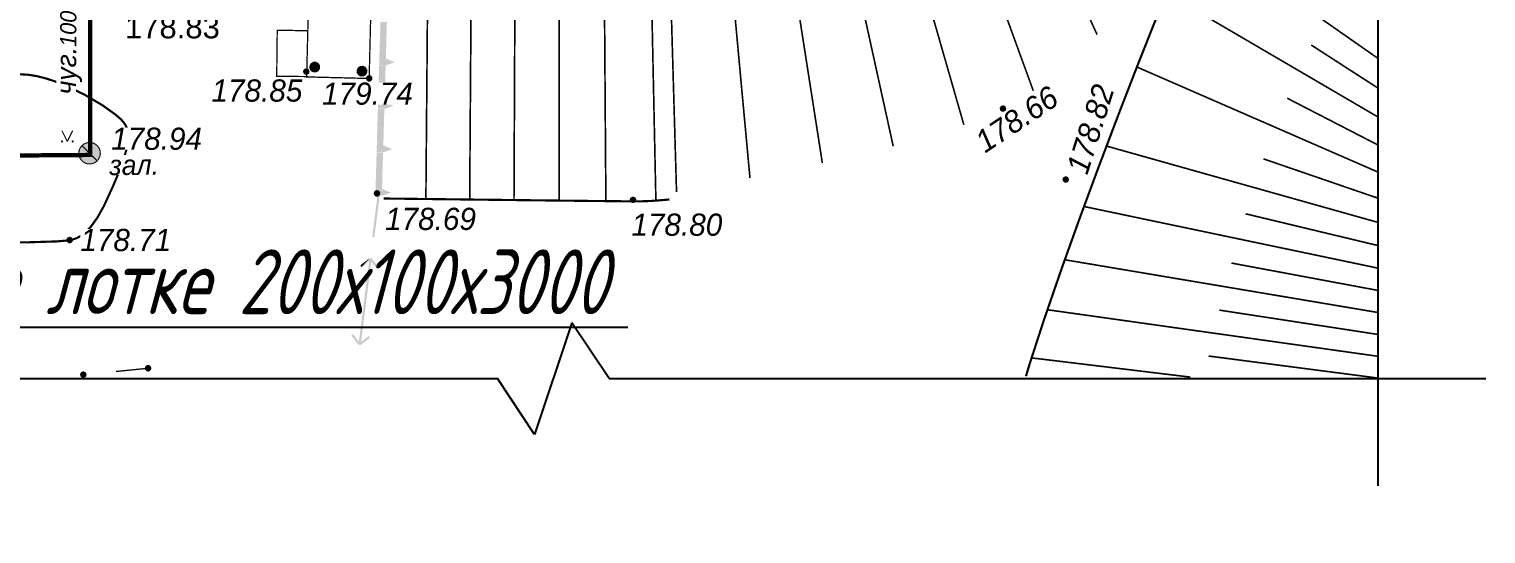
# Model space of a CAD drawing. Header units: millimetres. Extents: x 6735 to 13224, y -12144 to -9633.
# Drawn here: x 12340.1 to 12569.5, y -11906.5 to -11827 of the extents above; entities that cross this region are included whole.
import ezdxf
from ezdxf import colors
from ezdxf.entities.mleader import LeaderData, LeaderLine
from ezdxf.math import Vec2, Vec3

# ---------------------------------------------------------------- set-up
doc = ezdxf.new("R2010")
doc.units = ezdxf.units.MM
doc.linetypes.add('Cплошная', pattern=[0])
doc.linetypes.add('Cплошная_0.50', pattern=[0])
for name, color, linetype, lineweight in [('Линия выноска', 137, 'Continuous', 25), ('Рамка тонкая', 5, 'Continuous', 25), ('Строительный', 251, 'Continuous', 13)]:
    doc.layers.add(name, color=color, linetype=linetype, lineweight=lineweight)
doc.styles.add('Simplex', font='simplex.shx', dxfattribs={"width": 0.7, "oblique": 15})
doc.styles.get("Standard").update_dxf_attribs({"font": 'arial.ttf'})
doc.styles.add('БСАМ курсив малоконтрасный (Бм-431)', font='')
doc.styles.get('БСАМ курсив малоконтрасный (Бм-431)').set_extended_font_data('Bm431', italic=True)
doc.linetypes.add('Канализ', pattern='A,5,-1,["К",БСАМ курсив малоконтрасный (Бм-431),S=2,R=0,X=-1,Y=-1],-1,10,-2,10,-2,5', length=36)
doc.linetypes.add('КОНТУР', pattern='A,0,-0.5,[133,ltypeshp.shx,S=0.05,R=0,X=-0.5,Y=0],-0.5', length=1)

# ---------------------------------------------------------------- blocks, each defined once
blk = doc.blocks.new('2014 - 416 газон')
at = {"color": 7, "linetype": 'Continuous', "lineweight": 0, "const_width": 0.1, "flags": 128}
for points in [[(-0.5, 0.05), (-0.456699, 0.025), (-0.456699, -0.025), (-0.5, -0.05), (-0.543301, -0.025), (-0.543301, 0.025), (-0.5, 0.05)], [(0.5, 0.05), (0.543301, 0.025), (0.543301, -0.025), (0.5, -0.05), (0.456699, -0.025), (0.456699, 0.025), (0.5, 0.05)]]:
    blk.add_lwpolyline(points, close=True, dxfattribs=at)
for points in [[(-0.5, 1), (0, 0)], [(0, 0), (0.5, 1)]]:
    blk.add_lwpolyline(points, dxfattribs=at)
blk = doc.blocks.new('22 - 107.1.1 столбы метал d-1.0')
blk.add_hatch(color=7).paths.add_polyline_path([(-0.00002, 0.5), (-0.25, 0.43302), (-0.43302, 0.25002), (-0.5, 0.00002), (-0.43302, -0.24998), (-0.25002, -0.433), (-0.00002, -0.5), (0.24998, -0.433), (0.433, -0.25), (0.5, 0), (0.433, 0.25), (0.25, 0.43302)])
at = {"color": 7, "linetype": 'Continuous', "lineweight": 0, "const_width": 0.02, "flags": 128}
blk.add_lwpolyline([(0, 0.5), (-0.25, 0.433013), (-0.433013, 0.25), (-0.5, 0), (-0.433013, -0.25), (-0.25, -0.433013), (0, -0.5), (0.25, -0.433013), (0.433013, -0.25), (0.5, 0), (0.433013, 0.25), (0.25, 0.433013), (0, 0.5)], close=True, dxfattribs=at)
blk = doc.blocks.new('48 - 117.1 колодц.смотр.без раздел.по назначен d-2.0')
at = {"true_color": 0xffffff}
blk.add_hatch(color=7, dxfattribs=at).paths.add_polyline_path([(-0.00002, 1), (-0.3827, 0.92388), (-0.70712, 0.70712), (-0.92388, 0.3827), (-1, 0), (-0.92388, -0.38268), (-0.70712, -0.7071), (-0.3827, -0.92386), (0, -0.99998), (0.38268, -0.92386), (0.7071, -0.7071), (0.92386, -0.38268), (0.99998, 0.00002), (0.92386, 0.3827), (0.7071, 0.70712), (0.38268, 0.92388)])
at = {"color": 7, "linetype": 'Continuous', "lineweight": 0, "const_width": 0.1, "flags": 128}
blk.add_lwpolyline([(0, 1), (0.269797, 0.962917), (0.519584, 0.854419), (0.730836, 0.682553), (0.887885, 0.460065), (0.979084, 0.203456), (0.997669, -0.068242), (0.942261, -0.33488), (0.81697, -0.57668), (0.631088, -0.775711), (0.398401, -0.917211), (0.136167, -0.990686), (-0.136167, -0.990686), (-0.398401, -0.917211), (-0.631088, -0.775711), (-0.81697, -0.57668), (-0.942261, -0.33488), (-0.997669, -0.068242), (-0.979084, 0.203456), (-0.887885, 0.460065), (-0.730836, 0.682553), (-0.519584, 0.854419), (-0.269797, 0.962917), (0, 1)], close=True, dxfattribs=at)
at = {"color": 7, "linetype": 'Continuous', "lineweight": 0, "true_color": 0xffffff, "const_width": 0.02, "flags": 128}
blk.add_lwpolyline([(0, 1), (-0.382683, 0.92388), (-0.707107, 0.707107), (-0.92388, 0.382683), (-1, 0), (-0.92388, -0.382683), (-0.707107, -0.707107), (-0.382683, -0.92388), (0, -1), (0.382683, -0.92388), (0.707107, -0.707107), (0.92388, -0.382683), (1, 0), (0.92388, 0.382683), (0.707107, 0.707107), (0.382683, 0.92388), (0, 1)], close=True, dxfattribs=at)
at = {"color": 7, "linetype": 'Continuous', "lineweight": 0, "const_width": 0.1, "flags": 128}
blk.add_lwpolyline([(-0.71, 0.71), (0.71, -0.71)], dxfattribs=at)
blk = doc.blocks.new('118 - 330 отм высот')
blk.add_hatch(color=7).paths.add_polyline_path([(0.098, 0.12), (0.002, 0.155), (-0.095, 0.121), (-0.146, 0.032), (-0.129, -0.069), (-0.05, -0.135), (0.052, -0.136), (0.131, -0.07), (0.149, 0.031)])
at = {"color": 7, "linetype": 'Continuous', "lineweight": 0, "const_width": 0.01, "flags": 128}
blk.add_lwpolyline([(0.098, 0.12), (0.002, 0.155), (-0.095, 0.121), (-0.146, 0.032), (-0.129, -0.069), (-0.05, -0.135), (0.052, -0.136), (0.131, -0.07), (0.149, 0.031), (0.098, 0.12)], close=True, dxfattribs=at)
blk = doc.blocks.new('_Oblique')
at = {"color": 0, "lineweight": -2}
blk.add_line((-0.5, -0.5), (0.5, 0.5), dxfattribs=at)

msp = doc.modelspace()

# ---------------------------------------------------------------- hatches: boundary and pattern name
at = {"layer": 'Строительный'}
for points in [[(12396.2385, -11832.66827), (12396.23969, -11832.66831), (12396.2507, -11832.70047), (12397.62499, -11832.23035), (12397.71078, -11832.20101), (12397.62685, -11832.16671), (12397.61399, -11832.19818), (12397.62685, -11832.16671), (12396.45016, -11831.68586), (12396.2823, -11831.61727), (12396.26944, -11831.64874), (12396.2823, -11831.61727), (12396.2705, -11831.61244), (12396.43799, -11825.8712), (12395.41843, -11825.84145), (12395.22013, -11832.63856), (12396.20571, -11832.66731)], [(12396.03996, -11839.51446), (12396.05097, -11839.54662), (12397.42526, -11839.0765), (12397.51105, -11839.04716), (12397.42712, -11839.01286), (12397.41426, -11839.04433), (12397.42712, -11839.01286), (12396.25043, -11838.53201), (12396.08257, -11838.46342), (12396.07077, -11838.45859), (12396.23826, -11832.71735), (12395.2187, -11832.6876), (12395.0204, -11839.48471), (12396.00598, -11839.51346), (12396.00505, -11839.54528), (12396.00455, -11839.5625), (12396.05097, -11839.54662)], [(12396.20571, -11832.66731), (12396.20478, -11832.69914), (12396.20428, -11832.71636), (12396.2507, -11832.70047), (12396.23969, -11832.66831)], [(12395.80625, -11846.35961), (12395.80532, -11846.39143), (12395.80482, -11846.40865), (12395.85124, -11846.39277), (12397.22553, -11845.92265), (12397.31132, -11845.8933), (12397.22739, -11845.85901), (12396.0507, -11845.37816), (12395.88284, -11845.30957), (12395.87104, -11845.30474), (12396.03853, -11839.56349), (12395.01897, -11839.53375), (12394.82067, -11846.33086)], [(12395.60652, -11853.20576), (12395.6405, -11853.20675), (12395.67449, -11853.20774), (12395.72655, -11853.20926), (12395.7373, -11853.20958), (12397.02581, -11852.7688), (12397.11159, -11852.73945), (12397.02766, -11852.70516), (12397.0148, -11852.73663), (12397.02766, -11852.70516), (12395.85097, -11852.2243), (12395.68311, -11852.15571), (12395.67025, -11852.18719), (12395.68311, -11852.15571), (12395.67131, -11852.15089), (12395.8388, -11846.40965), (12394.81924, -11846.3799), (12394.62094, -11853.17701)], [(12394.96913, -11853.17132), (12394.96208, -11853.17043), (12394.1219, -11859.77515), (12394.45919, -11859.81806), (12395.29936, -11853.21333)], [(12391.80271, -11876.49595), (12392.01087, -11876.76478), (12392.14528, -11876.6607), (12392.24936, -11876.79512), (12393.77011, -11875.61761), (12393.56195, -11875.34878), (12393.36477, -11875.56605), (12392.76484, -11876.22712), (12393.56195, -11875.34878), (12392.36571, -11876.27502), (12393.17203, -11869.93651), (12393.97834, -11863.59801), (12394.69642, -11864.52542), (12394.90458, -11864.79425), (12395.17341, -11864.58609), (12394.20406, -11863.33418), (12393.99591, -11863.06534), (12393.86149, -11863.16942), (12393.75741, -11863.03501), (12393.56023, -11863.25228), (12392.44482, -11864.48135), (12393.64106, -11863.5551), (12392.83474, -11869.89361), (12392.02843, -11876.23211), (12391.31035, -11875.30471), (12391.10219, -11875.03587), (12390.83336, -11875.24403)], [(12392.642, -11864.26408), (12393.75741, -11863.03501), (12392.23666, -11864.21251), (12392.44482, -11864.48135)]]:
    msp.add_hatch(color=7, dxfattribs=at).paths.add_polyline_path(points)

# ---------------------------------------------------------------- linework, layer by layer
at = {"layer": 'Рамка тонкая'}
for p, q in [((12552.52685, -11728.40928), (12552.52685, -11898.95709)), ((12425.56918, -11873.24681), (12419.70318, -11890.84482)), ((12431.43518, -11882.04582), (12425.56918, -11873.24681)), ((12275.74551, -11882.04582), (12413.83717, -11882.04582)), ((12419.70318, -11890.84482), (12413.83717, -11882.04582)), ((12431.43518, -11882.04582), (12569.52685, -11882.04582))]:
    msp.add_line(p, q, dxfattribs=at)
at = {"layer": 'Строительный', "color": 7, "linetype": 'Cплошная', "lineweight": 0, "const_width": 0.255, "flags": 128}
for points in [[(12478.85821, -11763.71064), (12508.30665, -11827.86277)], [(12472.67415, -11766.53477), (12498.24526, -11836.68301)], [(12466.31028, -11768.92765), (12487.31494, -11842.06251)], [(12459.81518, -11770.93797), (12476.18547, -11845.43462)], [(12439.79929, -11774.74281), (12442.0551, -11852.63446)], [(12446.54208, -11773.87018), (12453.62199, -11850.43852)], [(12453.21893, -11772.58663), (12465.02506, -11848.08995)], [(12410.01175, -11776.93319), (12409.47663, -11853.82745)], [(12416.79976, -11776.52965), (12416.45795, -11853.91039)], [(12423.58533, -11776.08714), (12423.57261, -11853.99364)], [(12430.36712, -11775.59015), (12430.92802, -11854.07648)], [(12437.1421, -11775.00819), (12438.80442, -11854.0034)], [(12403.22204, -11777.30699), (12402.57837, -11853.74491)], [(12552.52685, -11831.58412), (12523.53564, -11811.31042)], [(12552.52685, -11840.81981), (12519.20889, -11821.32789)], [(12552.52685, -11836.26635), (12542.01821, -11829.48016)], [(12552.52685, -11849.49767), (12514.56315, -11832.94596)], [(12552.52685, -11845.2326), (12538.23296, -11837.8607)], [(12552.52685, -11857.42759), (12509.7759, -11845.40241)], [(12552.52685, -11853.61365), (12534.50981, -11847.42328)], [(12552.52685, -11864.63553), (12506.23351, -11854.92295)], [(12552.52685, -11861.0747), (12531.67762, -11856.07424)], [(12552.52685, -11871.62489), (12503.2048, -11863.31575)], [(12552.52685, -11868.14609), (12529.46366, -11863.83802)], [(12552.52685, -11878.52521), (12500.46667, -11871.19009)], [(12552.52685, -11875.08246), (12527.55476, -11871.25038)], [(12522.9637, -11881.80278), (12497.96877, -11878.777)], [(12552.51041, -11881.95517), (12525.84866, -11878.48308)], [(12552.51041, -11881.95517), (12552.52685, -11881.95709)]]:
    msp.add_lwpolyline(points, dxfattribs=at)
at = {"layer": 'Строительный', "color": 7, "linetype": 'КОНТУР', "lineweight": 0, "ltscale": 2, "const_width": 0.34, "flags": 128}
for points in [[(12552.52685, -11782.07167), (12545.8298, -11788.43044), (12543.17703, -11790.77517), (12539.42104, -11793.92056), (12537.70929, -11795.34121), (12533.19081, -11799.24316), (12531.41164, -11800.91314), (12529.83085, -11802.50754), (12527.94963, -11804.60313), (12526.32704, -11806.6698), (12524.93899, -11808.73833), (12523.7739, -11810.82632), (12522.33408, -11813.93356), (12520.29034, -11818.71359), (12517.76, -11824.89209), (12514.90503, -11832.07384), (12511.6783, -11840.39836), (12508.47365, -11848.87017), (12505.45035, -11857.06785), (12502.70573, -11864.72704), (12499.84815, -11873.02253), (12497.57547, -11880.03018), (12497.09334, -11881.66774)], [(12440.93469, -11853.81494), (12439.96543, -11853.90719), (12437.91398, -11854.06164), (12435.8599, -11854.12214), (12428.70067, -11854.05202), (12413.88637, -11853.87993), (12395.90863, -11853.66485)]]:
    msp.add_lwpolyline(points, dxfattribs=at)
at = {"layer": 'Строительный', "linetype": 'Канализ', "const_width": 0.68, "flags": 128}
msp.add_lwpolyline([(12349.72576, -11804.05058), (12349.72576, -11846.80374), (12282.06129, -11847.3127), (12282.06129, -11830.44077)], dxfattribs=at)
at = {"layer": 'Строительный', "color": 7, "linetype": 'Cплошная_0.50', "lineweight": 0, "const_width": 0.204, "flags": 128}
msp.add_lwpolyline([(12393.64313, -11834.75458), (12394.04131, -11818.78018), (12384.19672, -11818.5348), (12383.79854, -11834.5092), (12393.64313, -11834.75458)], close=True, dxfattribs=at)
for points in [[(12383.99872, -11834.45123), (12379.08129, -11834.41138), (12379.16654, -11827.14394), (12383.86657, -11827.23474)], [(12353.78721, -11880.91974), (12358.8228, -11880.41659), (12358.87573, -11880.9463)]]:
    msp.add_lwpolyline(points, dxfattribs=at)
at = {"layer": 'Строительный', "color": 7, "linetype": 'КОНТУР', "lineweight": 0, "ltscale": 2, "const_width": 0.34, "flags": 128}
msp.add_lwpolyline([(12281.30151, -11855.36181), (12280.68706, -11853.8284), (12279.9412, -11851.55998), (12279.10441, -11848.53026), (12278.51605, -11845.78652), (12278.29218, -11844.28057), (12278.19126, -11842.99483), (12278.21425, -11841.9424), (12278.36097, -11841.12959), (12278.65321, -11840.38924), (12279.08752, -11839.63314), (12279.65756, -11838.87247), (12280.35256, -11838.12165), (12281.10774, -11837.43819), (12281.94431, -11836.79229), (12282.84312, -11836.19873), (12283.7825, -11835.67185), (12284.76584, -11835.21338), (12285.74504, -11834.84933), (12286.6984, -11834.58772), (12287.60832, -11834.43337), (12292.1416, -11834.23534), (12301.60776, -11834.04947), (12313.45334, -11833.92244), (12324.79659, -11833.88397), (12334.87687, -11833.96367), (12338.08928, -11834.05209), (12339.98943, -11834.17082), (12341.31031, -11834.38368), (12342.75548, -11834.74949), (12344.31086, -11835.26475), (12345.95284, -11835.92171), (12348.84033, -11837.32057), (12351.61536, -11838.95695), (12353.72853, -11840.47227), (12354.50096, -11841.14639), (12355.03459, -11841.72345), (12355.35719, -11842.26359), (12355.5653, -11842.91059), (12355.65898, -11843.66458), (12355.63831, -11844.52613), (12355.36329, -11846.1478), (12354.78668, -11848.06976), (12354.21638, -11849.57097), (12353.43584, -11851.40092), (12353.16763, -11852.01417), (12351.89699, -11854.78591), (12350.83095, -11856.69936), (12349.76333, -11858.17526), (12349.07294, -11858.90289), (12348.36889, -11859.47248), (12347.64951, -11859.88537), (12346.91396, -11860.14202), (12345.91338, -11860.30287), (12344.40263, -11860.42741), (12339.85045, -11860.56756), (12334.72482, -11860.57522), (12328.24302, -11860.48974), (12316.72375, -11860.21625), (12311.50053, -11860.02943), (12305.0601, -11859.72104), (12293.40184, -11859.02791), (12286.95455, -11858.5194), (12285.84496, -11858.30419), (12284.74888, -11857.96948), (12283.63902, -11857.4869), (12282.69138, -11856.91035), (12281.85897, -11856.17218), (12281.30151, -11855.36181)], close=True, dxfattribs=at)

# ---------------------------------------------------------------- block references
at = {"layer": 'Строительный', "color": 7, "zscale": 3.4}
for name, p, xscale, yscale, rotation in [('22 - 107.1.1 столбы метал d-1.0', (12385.07141, -11832.96127), 1.699999999999459, 1.699999999999459, 346.6283499999836), ('22 - 107.1.1 столбы метал d-1.0', (12392.51484, -11833.60157), 1.699999999999459, 1.699999999999459, 346.6283499999836), ('48 - 117.1 колодц.смотр.без раздел.по назначен d-2.0', (12349.60768, -11846.53002), 1.699999999999766, 1.699999999999766, 0.1485780000101356)]:
    msp.add_blockref(name, p, dxfattribs=dict(at, xscale=xscale, yscale=yscale, rotation=rotation))
for name, p, xscale, yscale in [('118 - 330 отм высот', (12383.73422, -11833.68864, 608.0866), 3.4, 3.4), ('118 - 330 отм высот', (12393.64313, -11834.75458, 611.1092), 3.4, 3.4), ('118 - 330 отм высот', (12493.46626, -11839.51842, 607.4508), 3.4, 3.4), ('2014 - 416 газон', (12346.09612, -11844.67934), 1.7, 1.7), ('118 - 330 отм высот', (12503.35476, -11850.69638, 607.9982), 3.4, 3.4), ('118 - 330 отм высот', (12394.87347, -11852.88, 607.563), 3.4, 3.4), ('118 - 330 отм высот', (12435.19636, -11853.89992, 607.9234), 3.4, 3.4), ('118 - 330 отм высот', (12346.45567, -11860.23093, 607.6004), 3.4, 3.4), ('118 - 330 отм высот', (12358.8228, -11880.41659, 607.2094), 3.4, 3.4), ('118 - 330 отм высот', (12348.6173, -11881.43631, 606.9544), 3.4, 3.4)]:
    msp.add_blockref(name, p, dxfattribs=dict(at, xscale=xscale, yscale=yscale))

# ---------------------------------------------------------------- texts
at = {"layer": 'Строительный', "color": 7, "char_height": 3.4976004, "attachment_point": 4, "bg_fill": 3, "box_fill_scale": 1, "bg_fill_color": 256}
for s, insert, bg_fill_transparency in [('{\\C0;178.83}', (12355.18098, -11826.70675), 4266327), ('{\\fD431|c1|b0|i1;\\l\\C0;178.80}', (12434.95498, -11857.81365), 2417)]:
    msp.add_mtext(s, dxfattribs=dict(at, insert=insert, bg_fill_transparency=bg_fill_transparency))

# ---------------------------------------------------------------- next in the draw order: texts
at = {"layer": 'Строительный', "color": 7, "bg_fill": 3, "box_fill_scale": 1, "bg_fill_color": 256}
for s, insert, char_height, attachment_point, rotation, bg_fill_transparency in [('{\\fBm431|b0|i1|c204|p18;\\C0;чуг.\\H0.81292x;10\\fBm431|b0|i1|c0|p18;0}', (12348.42881, -11837.2866), 3.1368298, 7, 89.7786965, 0), ('{\\fD431|c1|b0|i1;\\l\\C0;178.66}', (12489.69431, -11845.16728), 3.4976004, 4, 33.7907132, 4266937)]:
    msp.add_mtext(s, dxfattribs=dict(at, insert=insert, char_height=char_height, attachment_point=attachment_point, rotation=rotation, bg_fill_transparency=bg_fill_transparency))
at = {"layer": 'Строительный', "color": 7, "char_height": 3.4976004, "attachment_point": 4, "bg_fill": 3, "box_fill_scale": 1, "bg_fill_color": 256}
for s, insert, bg_fill_transparency in [('{\\fD431|c1|b0|i1;\\l\\C0;178.85}', (12368.81427, -11836.67797), 4266562), ('{\\fD431|c1|b0|i1;\\l\\C0;179.74}', (12386.22376, -11837.16501), 4266557), ('{\\fD431|c1|b0|i1;\\l\\C0;178.94}', (12353.01166, -11844.27178), 4265052), ('{\\fD431|c1|b0|i1;\\l\\C0;178.69}', (12396.15808, -11856.90115), 4266537), ('{\\fD431|c1|b0|i1;\\l\\C0;178.71}', (12348.15567, -11860.23093), 4266272)]:
    msp.add_mtext(s, dxfattribs=dict(at, insert=insert, bg_fill_transparency=bg_fill_transparency))

# ---------------------------------------------------------------- next in the draw order: texts
at = {"layer": 'Строительный', "color": 7, "bg_fill": 3, "box_fill_scale": 1, "bg_fill_color": 256}
for s, insert, char_height, attachment_point, rotation, bg_fill_transparency in [('{\\fD431|c1|b0|i1;\\l\\C0;178.82}', (12505.09363, -11849.55175), 3.4976004, 4, 72.3944444, 4266952), ('{\\fBm431|b0|i1|c204|p18;\\C0;зал.}', (12352.74363, -11850.02947), 3.1368298, 7, 0.5864498, 0)]:
    msp.add_mtext(s, dxfattribs=dict(at, insert=insert, char_height=char_height, attachment_point=attachment_point, rotation=rotation, bg_fill_transparency=bg_fill_transparency))

# ---------------------------------------------------------------- next in the draw order: leaders
at = {"layer": 'Линия выноска'}
ml = msp.add_multileader_mtext('Standard', dxfattribs=at)
ml.set_content('По стене в лотке 200х100х3000', color=2, style='Simplex')
ml.set_leader_properties()
ml.set_arrow_properties(name='OBLIQUE')
ml.build(insert=Vec2(0, 0))
ml.multileader.update_dxf_attribs({"text_left_attachment_type": 6, "text_right_attachment_type": 6, "dogleg_length": 1, "arrow_head_size": 3.4})
ctx = ml.context
ctx.base_point, ctx.char_height, ctx.arrow_head_size, ctx.landing_gap_size, ctx.plane_origin = Vec3(12280.81203, -11873.92869), 10.2, 3.4, 6.8, Vec3(12293.08933, -11919.8624)
ctx.left_attachment, ctx.right_attachment = 6, 6
notes = []
notes.append((ctx, [(0, (1, 1, 0), (12277.41203, -11873.92869), (1, 0), 3.4, [(0, [(12221.17595, -11827.66476)], 0, [])])]))
ctx.mtext.insert, ctx.mtext.flow_direction = Vec3(12287.61203, -11861.68869), 5
for ctx, leaders in notes:
    for number, flags, end, landing, length, lines in leaders:
        leader = LeaderData()
        leader.index, (leader.has_last_leader_line, leader.has_dogleg_vector, leader.attachment_direction) = number, flags
        leader.last_leader_point, leader.dogleg_vector, leader.dogleg_length = Vec3(end), Vec3(landing), length
        for number, points, colour, breaks in lines:
            line = LeaderLine()
            line.index, line.vertices, line.color, line.breaks = number, Vec3.list(points), colors.encode_raw_color(colour), breaks
            leader.lines.append(line)
        ctx.leaders.append(leader)

doc.saveas('drawing.dxf')
